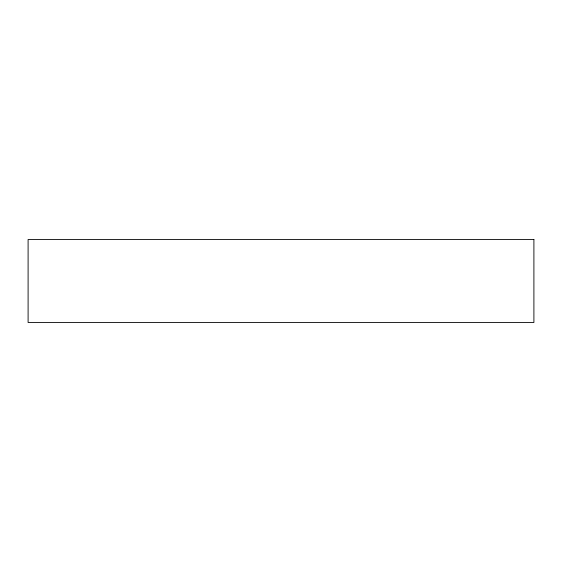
<?xml version="1.0" encoding="UTF-8"?>
<svg xmlns="http://www.w3.org/2000/svg" width="562" height="562" viewBox="0 0 562 562"><rect width="100%" height="100%" fill="white"/><g stroke="black" fill="none" stroke-linecap="round" stroke-linejoin="round"><path stroke-width="0.84" d="M533.9 239.51L28.1 239.51L28.1 322.49L533.9 322.49L533.9 239.51"/></g></svg>
